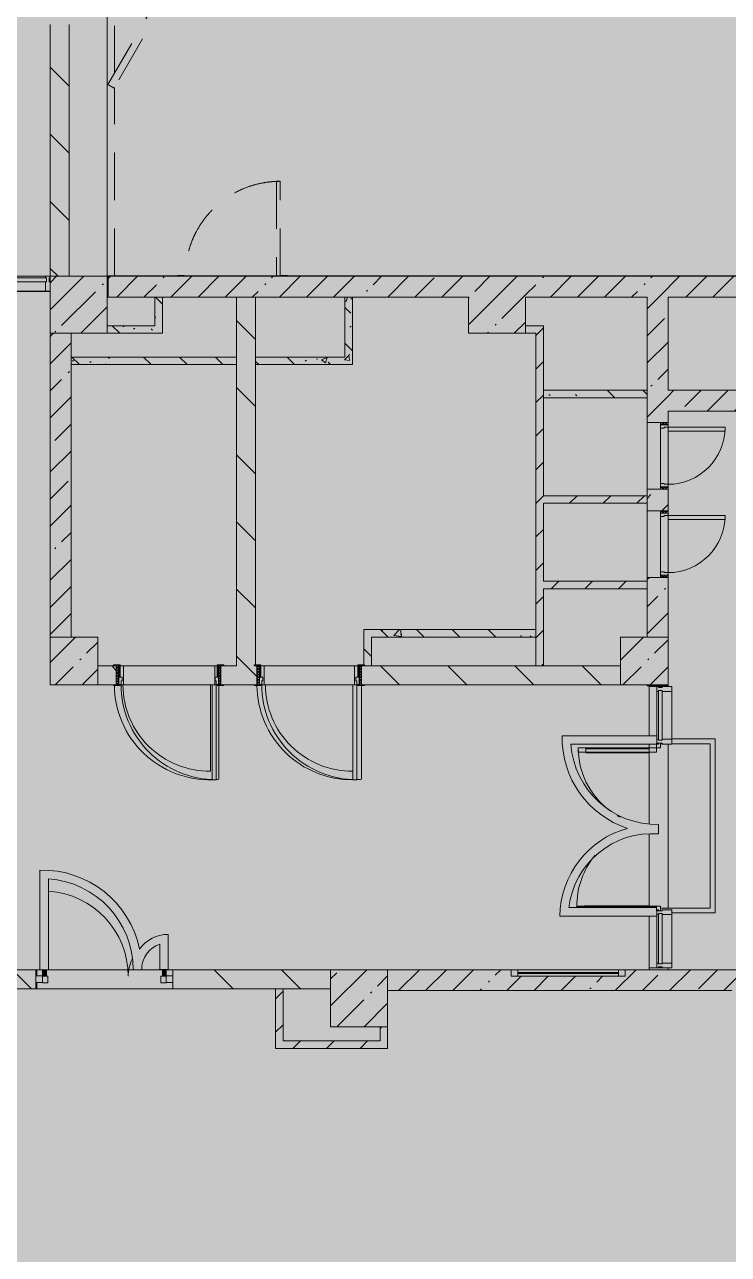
# Model space of a CAD drawing. Header units: millimetres. Extents: x -3245 to 186632, y -8553 to 29000.
# Drawn here: x 73063 to 80467, y 4902 to 17850 of the extents above; entities that cross this region are included whole.
import ezdxf

# ---------------------------------------------------------------- set-up
doc = ezdxf.new("R2010")
doc.units = ezdxf.units.MM
doc.linetypes.add('200_ШТРИХ__ш1_п0_6_', pattern=[800, 500, -300])
doc.layers.add('A-DETL-GENF-3', color=7, linetype='Continuous', lineweight=9, true_color=0xc0c0c0, transparency=0.4)
for name, color, linetype, lineweight, true_color in [('A-DETL-GENF-4', 7, 'Continuous', 5, 0xe2e2e2), ('A-DETL-GENF-6', 7, 'Continuous', 5, 0xb7b7b7), ('A-DOOR-2', 7, 'Continuous', 5, 0xaaaaaa), ('A-DOOR-3', 7, 'Continuous', 5, 0xe2e2e2), ('A-DOOR-4', 7, 'Continuous', 5, 0xb7b7b7), ('A-DOOR-FRAM-2', 7, 'Continuous', 5, 0xe2e2e2), ('A-DOOR-FRAM-3', 7, 'Continuous', 5, 0xaaaaaa), ('A-DOOR-FRAM-4', 7, 'Continuous', 5, 0xb7b7b7), ('A-FLOR-1', 7, 'Continuous', 5, 0xb7b7b7), ('A-GLAZ-3', 7, 'Continuous', 5, 0x737373), ('A-GLAZ-CURT-2', 7, 'Continuous', 5, 0x737373), ('A-GLAZ-CWMG-2', 7, 'Continuous', 5, 0x737373), ('A-WALL-8', 7, 'Continuous', 9, 0x737373), ('I-WALL-30', 7, 'Continuous', 5, 0x737373), ('I-WALL-31', 7, 'Continuous', 5, 0x787878), ('S-COLS-1', 7, 'Continuous', 5, 0x737373)]:
    doc.layers.add(name, color=color, linetype=linetype, lineweight=lineweight, true_color=true_color)
for name, color, linetype, lineweight in [('A-DETL-MBND-1', 7, '200_ШТРИХ__ш1_п0_6_', 9), ('A-GLAZ-CURT-3', 7, 'Continuous', 5), ('I-WALL-29', 7, 'Continuous', 5), ('S-COLS-2', 7, 'Continuous', 5)]:
    doc.layers.add(name, color=color, linetype=linetype, lineweight=lineweight)
pattern_1 = [(135, (59622.45, 0), (-353.5534, -353.5534), [])]
pattern_2 = [(45, (59622.45, 0), (-285.123, 285.123), []), (45, (59907.57, 0), (-285.123, 285.123), [504.031, -100.806, 16.764, -84.042])]
pattern_3 = [(45, (59622.45, 0), (-176.7767, 176.7767), [])]
pattern_4 = [(135, (59622.45, 0), (-377.171, -377.171), [533.4, -88.9, 17.78, -88.9]), (135, (59622.45, 376.94), (-377.171, -377.171), []), (50, (59622.45, 0), (637.645, -55.787), [66.675, -733.425]), (355, (59622.45, 0), (-123.35, 668.7), [53.34, -586.74]), (100.451, (59675.6, -4.65), (514.299, 612.908), [56.665, -623.315]), (46.184, (59622.45, 177.8), (948.776, -147.15), [100.012, -1100.137]), (96.636, (59701.5, 165.5), (830.91, 865.997), [84.998, -934.973]), (351.184, (59622.45, 177.8), (830.918, 865.99), [80.01, -880.11]), (21, (59711.35, 133.35), (530.651, -357.928), [66.675, -733.425]), (326, (59711.35, 133.35), (216.308, 644.658), [53.34, -586.74]), (71.451, (59755.6, 103.5), (746.96, 286.724), [56.665, -623.315]), (37.5, (59622.45, 0), (10.8105, 295.9426), [16.764, -562.864, 16.764, -578.866, -588.962]), (37.5, (59622.45, 0), (10.8105, 295.9426), [-1175.258, 16.764, -572.198]), (7.5, (59622.45, 0), (233.869, 350.6318), [16.764, -322.834, 16.764, -549.529, -224.472]), (7.5, (59622.45, 0), (233.869, 350.6318), [-905.891, 16.764, -207.708]), (327.5, (59424.2, 0), (474.5678, -20.0513), [16.764, -205.486, 16.764, -676.656, -920.115]), (327.5, (59424.2, 0), (474.5678, -20.0513), [-915.67, 16.764, -903.351]), (317.5, (59335.3, 0), (518.452, 88.9934), [16.764, -272.161, 16.764, -443.738, -653.415]), (317.5, (59335.3, 0), (518.452, 88.9934), [-749.427, 16.764, -636.651])]

# ---------------------------------------------------------------- blocks, each defined once
blk = doc.blocks.new('BSC_Колонна _Прямоугольная - 600х600-V112-2_4_1_птичка')
at = {"layer": 'S-COLS-2'}
h = blk.add_hatch(dxfattribs=at)
h.set_pattern_fill('FP_124', color=256, style=0, pattern_type=2)
h.set_pattern_definition([(45, (-14010, -14900), (-285.123, 285.123), []), (45, (-13724.88, -14900), (-285.123, 285.123), [504.031, -100.806, 16.764, -84.042])])
h.paths.add_polyline_path([(-300, -300), (300, -300), (300, 300), (-300, 300), (-300, -208)])
at = {"layer": 'S-COLS-1'}
for p, q in [((300, 300), (-300, 300)), ((-300, 300), (-300, -300)), ((300, -300), (300, 300)), ((-300, -300), (300, -300))]:
    blk.add_line(p, q, dxfattribs=at)
blk = doc.blocks.new('110_Дверь_СКБ_1Ст_Внутренняя1 - Д-4 1100x2100h_су мгн-32375332-2_4_1_птичка')
at = {"layer": 'A-DOOR-2'}
h = blk.add_hatch(dxfattribs=at)
h.set_pattern_fill('FP_15', color=256, style=0, pattern_type=2)
h.set_pattern_definition([(135, (1751.41, 164.685), (-14.14214, -14.14214), []), (225, (1751.41, 164.685), (14.14214, -14.14214), [])])
h.paths.add_polyline_path([(562.5, 100), (537.5, 100), (537.5, -100), (562.5, -100)])
at = {"layer": 'A-DOOR-3'}
h = blk.add_hatch(color=256, dxfattribs=at)
h.paths.add_polyline_path([(512.5, 100), (512.5, 60), (502.5, 60), (502.5, 20), (537.5, 20), (537.5, 100)])
h.paths.add_polyline_path([(-487.5, 100), (-512.5, 100), (-512.5, 20), (-477.5, 20), (-477.5, 60), (-487.5, 60)])
at = {"layer": 'A-DOOR-FRAM-2'}
for points in [[(-487.5, 1100), (-487.5, 100), (-447.5, 100), (-447.5, 1100)], [(-567.5, 108), (-567.5, 100), (-497.5, 100), (-497.5, 108)], [(-497.5, 20), (-512.5, 20), (-512.5, -100), (-497.5, -100)], [(592.5, 108), (522.5, 108), (522.5, 100), (592.5, 100)], [(537.5, 20), (522.5, 20), (522.5, -100), (537.5, -100)], [(-567.5, -100), (-567.5, -108), (-497.5, -108), (-497.5, -100)], [(592.5, -100), (522.5, -100), (522.5, -108), (592.5, -108)]]:
    blk.add_hatch(color=256, dxfattribs=at).paths.add_polyline_path(points)
at = {"layer": 'A-DOOR-FRAM-3'}
h = blk.add_hatch(dxfattribs=at)
h.set_pattern_fill('FP_16', color=256, style=0, pattern_type=2)
h.set_pattern_definition([(45, (-371.384, 164.685), (-14.1421, 14.1421), []), (135, (-371.384, 164.685), (-14.1421, -14.1421), [])])
h.paths.add_polyline_path([(-512.5, 100), (-537.5, 100), (-537.5, -100), (-512.5, -100)])
at = {"layer": 'A-DOOR-4'}
for p, q in [((-487.5, 1100), (-487.5, 100)), ((-447.5, 1100), (-487.5, 1100)), ((-447.5, 100), (-447.5, 1100)), ((-487.5, 100), (-447.5, 100))]:
    blk.add_line(p, q, dxfattribs=at)
blk.add_arc((-487.5, 100), 1000, 360, 90, dxfattribs=at)
at = {"layer": 'A-DOOR-FRAM-4'}
for p, q in [((-497.5, 108), (-567.5, 108)), ((-567.5, 108), (-567.5, 100)), ((-567.5, 100), (-497.5, 100)), ((-512.5, 100), (-537.5, 100)), ((-537.5, 100), (-537.5, -100)), ((-487.5, 100), (-512.5, 100)), ((-512.5, 100), (-512.5, 20)), ((-512.5, -100), (-512.5, 100)), ((-497.5, 100), (-512.5, 100)), ((-512.5, 100), (-512.5, 99)), ((-512.5, 99), (-497.5, 99)), ((-512.5, 20), (-477.5, 20)), ((-497.5, 20), (-512.5, 20)), ((-512.5, 20), (-512.5, -100)), ((-497.5, 100), (-497.5, 108)), ((-497.5, 99), (-497.5, 100)), ((-497.5, -100), (-497.5, 20)), ((-487.5, 60), (-487.5, 100)), ((-477.5, 60), (-487.5, 60)), ((-477.5, 20), (-477.5, 60)), ((512.5, 60), (502.5, 60)), ((502.5, 60), (502.5, 20)), ((502.5, 20), (537.5, 20)), ((512.5, 100), (512.5, 60)), ((537.5, 100), (512.5, 100)), ((592.5, 108), (522.5, 108)), ((522.5, 108), (522.5, 100)), ((537.5, 100), (522.5, 100)), ((522.5, 100), (522.5, 99)), ((522.5, 100), (592.5, 100)), ((522.5, 99), (537.5, 99)), ((537.5, 20), (522.5, 20)), ((522.5, 20), (522.5, -100)), ((537.5, 20), (537.5, 100)), ((562.5, 100), (537.5, 100)), ((537.5, 100), (537.5, -100)), ((537.5, 99), (537.5, 100)), ((537.5, -100), (537.5, 20)), ((562.5, -100), (562.5, 100)), ((592.5, 100), (592.5, 108)), ((-497.5, -100), (-567.5, -100)), ((-567.5, -100), (-567.5, -108)), ((-567.5, -108), (-497.5, -108)), ((-537.5, -100), (-512.5, -100)), ((-512.5, -100), (-497.5, -100)), ((-497.5, -108), (-497.5, -100)), ((522.5, -100), (537.5, -100)), ((592.5, -100), (522.5, -100)), ((522.5, -100), (522.5, -108)), ((522.5, -108), (592.5, -108)), ((537.5, -100), (562.5, -100)), ((592.5, -108), (592.5, -100))]:
    blk.add_line(p, q, dxfattribs=at)
blk = doc.blocks.new('110_Дверь_СКБ_1Ст_Внутренняя1 - Д-13 1100x2100h_кладовая-33288301-2_4_1_птичка')
at = {"layer": 'A-DETL-MBND-1'}
for points in [[(512, 113), (512, 1110), (472, 1110), (472, 113)], [(592, 113), (592, 118), (522, 113)]]:
    blk.add_hatch(color=256, dxfattribs=at).paths.add_polyline_path(points)
for p, q in [((472, 1110), (472, 113)), ((512, 1110), (472, 1110)), ((512, 113), (512, 1110)), ((-498, 118), (-568, 118)), ((592, 118), (522, 118))]:
    blk.add_line(p, q, dxfattribs=at)
blk.add_arc((512, 110), 1000, 90, 179.8021, dxfattribs=at)
blk = doc.blocks.new('DOR__перегородка__Прямоугольная - ТП-2_ Вн_ДПГ_9480х4200h_2-23998078-2_4_1_птичка')
at = {"layer": 'A-DETL-MBND-1'}
for p, q in [((3, -75), (1987, -75)), ((1982, -72), (2019, -7)), ((3194, -772), (1982, -72)), ((2019, -7), (3231, -707)), ((2137, -75), (4324, -75)), ((3230, -707), (4443, -7)), ((4480, -72), (3268, -772)), ((4443, -7), (4480, -72)), ((4474, -75), (4487, -75)), ((4481, -72), (4518, -7)), ((5693, -772), (4481, -72)), ((4518, -7), (5731, -707)), ((4637, -75), (6824, -75)), ((5730, -707), (6942, -7)), ((6980, -72), (5767, -772)), ((6942, -7), (6980, -72)), ((6974, -75), (6985, -75)), ((6979, -72), (7017, -7)), ((8192, -772), (6979, -72)), ((7017, -7), (8229, -707)), ((7135, -75), (9323, -75)), ((8229, -707), (9441, -7)), ((9479, -72), (8267, -772)), ((9105, -201), (9105, -75)), ((9180, -158), (9180, -75)), ((9255, -114), (9255, -75)), ((9405, -1474), (9405, -114)), ((9441, -7), (9479, -72)), ((9473, -75), (9480, -75)), ((9180, -1474), (9180, -244)), ((9255, -1474), (9255, -201)), ((9330, -1474), (9330, -158)), ((9105, -1474), (9105, -288)), ((9480, -1474), (9480, -450)), ((3231, -707), (3194, -772)), ((3268, -772), (3230, -707)), ((5731, -707), (5693, -772)), ((5767, -772), (5730, -707)), ((8229, -707), (8192, -772)), ((8267, -772), (8229, -707)), ((9105, -1474), (9480, -1474))]:
    blk.add_line(p, q, dxfattribs=at)
blk = doc.blocks.new('BSC_Колонна _Прямоугольная - 500х500-V168-2_4_1_птичка')
at = {"layer": 'S-COLS-2'}
h = blk.add_hatch(dxfattribs=at)
h.set_pattern_fill('FP_175', color=256, style=0, pattern_type=2)
h.set_pattern_definition([(45, (-19960, -11150), (-285.123, 285.123), []), (45, (-19674.88, -11150), (-285.123, 285.123), [504.031, -100.806, 16.764, -84.042])])
h.paths.add_polyline_path([(-250, -250), (250, -250), (250, 250), (-250, 250), (-250, 71)])
at = {"layer": 'S-COLS-1'}
for p, q in [((250, 250), (-250, 250)), ((-250, 250), (-250, -250)), ((250, -250), (250, 250)), ((-250, -250), (250, -250))]:
    blk.add_line(p, q, dxfattribs=at)
blk = doc.blocks.new('110_Дверь_СКБ_1Ст - д-18 _п_ 700x2100h_Технический шкаф ЭОМ и СС-32102833-2_4_1_птичка')
at = {"layer": 'A-DOOR-2'}
h = blk.add_hatch(dxfattribs=at)
h.set_pattern_fill('FP_57', color=256, style=0, pattern_type=2)
h.set_pattern_definition([(135, (1951.41, 174.685), (-14.14214, -14.14214), []), (225, (1951.41, 174.685), (14.14214, -14.14214), [])])
h.paths.add_polyline_path([(362.5, 110), (337.5, 110), (337.5, 30), (362.5, 30)])
at = {"layer": 'A-DOOR-3'}
h = blk.add_hatch(color=256, dxfattribs=at)
h.paths.add_polyline_path([(337.5, 110), (312.5, 110), (312.5, 70), (302.5, 70), (302.5, 30), (337.5, 30)])
h.paths.add_polyline_path([(-277.5, 70), (-287.5, 70), (-287.5, 110), (-312.5, 110), (-312.5, 30), (-277.5, 30)])
at = {"layer": 'A-DOOR-FRAM-2'}
blk.add_hatch(color=256, dxfattribs=at).paths.add_polyline_path([(-247.5, 710), (-287.5, 710), (-287.5, 110), (-247.5, 110)])
at = {"layer": 'A-DOOR-FRAM-3'}
h = blk.add_hatch(dxfattribs=at)
h.set_pattern_fill('FP_58', color=256, style=0, pattern_type=2)
h.set_pattern_definition([(45, (-171.384, 174.685), (-14.1421, 14.1421), []), (135, (-171.384, 174.685), (-14.1421, -14.1421), [])])
h.paths.add_polyline_path([(-312.5, 110), (-337.5, 110), (-337.5, 30), (-312.5, 30)])
at = {"layer": 'A-DOOR-4'}
for p, q in [((-287.5, 710), (-287.5, 110)), ((-247.5, 710), (-287.5, 710)), ((-247.5, 110), (-247.5, 710)), ((-287.5, 110), (-247.5, 110))]:
    blk.add_line(p, q, dxfattribs=at)
blk.add_arc((-287.5, 110), 600, 360, 90, dxfattribs=at)
at = {"layer": 'A-DOOR-FRAM-4'}
for p, q in [((-312.5, 110), (-337.5, 110)), ((-337.5, 110), (-337.5, 30)), ((-337.5, 30), (-312.5, 30)), ((-287.5, 110), (-312.5, 110)), ((-312.5, 110), (-312.5, 30)), ((-312.5, 30), (-312.5, 110)), ((-312.5, 30), (-277.5, 30)), ((-287.5, 70), (-287.5, 110)), ((-277.5, 70), (-287.5, 70)), ((-277.5, 30), (-277.5, 70)), ((302.5, 30), (-277.5, 30)), ((-247.5, 110), (312.5, 110)), ((312.5, 70), (302.5, 70)), ((302.5, 70), (302.5, 30)), ((302.5, 30), (337.5, 30)), ((312.5, 110), (312.5, 70)), ((337.5, 110), (312.5, 110)), ((337.5, 30), (337.5, 110)), ((362.5, 110), (337.5, 110)), ((337.5, 110), (337.5, 30)), ((337.5, 30), (362.5, 30)), ((362.5, 30), (362.5, 110))]:
    blk.add_line(p, q, dxfattribs=at)
blk = doc.blocks.new('BSC_Колонна _Прямоугольная - 500х500-V197-2_4_1_птичка')
at = {"layer": 'S-COLS-2'}
h = blk.add_hatch(dxfattribs=at)
h.set_pattern_fill('FP_198', color=256, style=0, pattern_type=2)
h.set_pattern_definition([(45, (-13960, -11150), (-285.123, 285.123), []), (45, (-13674.88, -11150), (-285.123, 285.123), [504.031, -100.806, 16.764, -84.042])])
h.paths.add_polyline_path([(-250, -250), (250, -250), (250, 250), (-250, 250), (-250, -208)])
at = {"layer": 'S-COLS-1'}
for p, q in [((250, 250), (-250, 250)), ((-250, 250), (-250, -250)), ((250, -250), (250, 250)), ((-250, -250), (250, -250))]:
    blk.add_line(p, q, dxfattribs=at)
blk = doc.blocks.new('BSC_Колонна _Прямоугольная - 600х600-V219-2_4_1_птичка')
at = {"layer": 'S-COLS-2'}
h = blk.add_hatch(dxfattribs=at)
h.set_pattern_fill('FP_218', color=256, style=0, pattern_type=2)
h.set_pattern_definition([(45, (-16960, -7600), (-285.123, 285.123), []), (45, (-16674.88, -7600), (-285.123, 285.123), [504.031, -100.806, 16.764, -84.042])])
h.paths.add_polyline_path([(-300, -300), (300, -300), (300, 300), (-300, 300), (-300, 150)])
at = {"layer": 'S-COLS-1'}
for p, q in [((300, 300), (-300, 300)), ((-300, 300), (-300, -300)), ((300, -300), (300, 300)), ((-300, -300), (300, -300))]:
    blk.add_line(p, q, dxfattribs=at)
blk = doc.blocks.new('Прямоугольный импост - Импост структурный с накладкой - 160мм-23997896-2_4_1_птичка')
at = {"layer": 'A-GLAZ-CWMG-2'}
for p, q in [((-50, 40), (-50, 140)), ((-50, 140), (0, 140)), ((-40, 40), (-50, 40)), ((-50, -17), (-50, 0)), ((-50, 0), (-40, 0)), ((-40, 0), (-40, 40)), ((-10, 40), (-10, 0)), ((0, 40), (-10, 40)), ((-10, 0), (0, 0)), ((0, -17), (-50, -17))]:
    blk.add_line(p, q, dxfattribs=at)
blk = doc.blocks.new('Системная панель - Стекло - 40мм-23997898-2_4_1_птичка')
at = {"layer": 'A-GLAZ-CURT-3'}
h = blk.add_hatch(dxfattribs=at)
h.set_pattern_fill('FP_223', color=256, style=0, pattern_type=2)
h.set_pattern_definition([(45, (-13750.1, -14683), (-1414.21, 1414.21), [1000, -3000]), (45, (-14750.1, -15183), (-1414.21, 1414.21), [3000, -1000]), (45, (-12750.1, -15683), (-1414.21, 1414.21), [1000, -3000])])
h.paths.add_polyline_path([(420, -40), (420, 0), (-420, 0), (-420, -40)])
at = {"layer": 'A-GLAZ-CURT-2'}
for p, q in [((420, 0), (-420, 0)), ((-420, 0), (-420, -40)), ((-420, -40), (420, -40)), ((420, -40), (420, 0))]:
    blk.add_line(p, q, dxfattribs=at)
blk = doc.blocks.new('Прямоугольный импост - Импост структурный с накладкой - 160мм-23771920-2_4_1_птичка')
at = {"layer": 'A-GLAZ-CWMG-2'}
for p, q in [((13660, 15200), (12840, 15200)), ((13660, 15043), (12840, 15043))]:
    blk.add_line(p, q, dxfattribs=at)
blk = doc.blocks.new('Прямоугольный импост - 50 x 70 мм-31927764-2_4_1_птичка')
at = {"layer": 'A-GLAZ-CWMG-2'}
for p, q in [((-70, 35), (0, 35)), ((-70, -35), (-70, 35)), ((0, 35), (0, -35)), ((0, -35), (-70, -35))]:
    blk.add_line(p, q, dxfattribs=at)
blk = doc.blocks.new('Дверь_Витражная_остекление_ - ДВН_ДАО_Главный вход_1200 в свету Д-22 _п_-31928779-2_4_1_птичка')
at = {"layer": 'A-DOOR-3'}
for points in [[(-610, 30), (-610, 100), (-650, 100), (-650, 30)], [(650, 30), (650, 103), (610, 103), (610, 30)]]:
    blk.add_hatch(color=256, dxfattribs=at).paths.add_polyline_path(points)
at = {"layer": 'A-DETL-GENF-6'}
for p, q in [((-650, 100), (-650, 35)), ((-650, 30), (-610, 30)), ((-595, 30), (-650, 30)), ((-610, 30), (-610, 100)), ((-595, -40), (-595, 30)), ((595, -40), (595, 30)), ((595, 30), (650, 30)), ((610, 103), (610, 30)), ((610, 30), (650, 30)), ((650, 35), (650, 103)), ((-650, -40), (-595, -40)), ((650, -40), (595, -40))]:
    blk.add_line(p, q, dxfattribs=at)
at = {"layer": 'A-DOOR-4'}
for p, q in [((-650, 100), (-650, 35)), ((650, 103), (650, 35))]:
    blk.add_line(p, q, dxfattribs=at)
for centre, radius, start, end in [((-650, 30), 900, 360, 86.0972), ((650, 30), 400, 153.3442, 180)]:
    blk.add_arc(centre, radius, start, end, dxfattribs=at)
blk = doc.blocks.new('Прямоугольный импост - 50 x 70 мм-31701779-2_4_1_птичка')
at = {"layer": 'A-GLAZ-CWMG-2'}
for p, q in [((0, 35), (-70, 35)), ((-70, 35), (-70, -35)), ((0, -35), (0, 35)), ((-70, -35), (0, -35))]:
    blk.add_line(p, q, dxfattribs=at)
blk = doc.blocks.new('Прямоугольный импост - Импост структурный с накладкой - 160мм Темный-30756008-2_4_1_птичка')
at = {"layer": 'A-GLAZ-CWMG-2'}
for p, q in [((-50, 0), (-50, 17)), ((-50, 17), (0, 17)), ((-40, 0), (-50, 0)), ((-40, -40), (-40, 0)), ((0, 0), (-10, 0)), ((-10, 0), (-10, -40)), ((0, 17), (0, 0)), ((-50, -140), (-50, -40)), ((-50, -40), (-40, -40)), ((-10, -40), (0, -40)), ((0, -40), (0, -140)), ((0, -140), (-50, -140))]:
    blk.add_line(p, q, dxfattribs=at)
blk = doc.blocks.new('Системная панель - Стекло - 40мм-32387041-2_4_1_птичка')
at = {"layer": 'A-GLAZ-CURT-3'}
h = blk.add_hatch(dxfattribs=at)
h.set_pattern_fill('FP_230', color=256, style=0, pattern_type=2)
h.set_pattern_definition([(135, (10077.7, -20610), (-1414.21, -1414.21), [1000, -3000]), (135, (10577.7, -21610), (-1414.21, -1414.21), [3000, -1000]), (135, (11077.7, -19610), (-1414.21, -1414.21), [1000, -3000])])
h.paths.add_polyline_path([(262, 40), (-262, 40), (-262, 0), (262, 0)])
at = {"layer": 'A-GLAZ-CURT-2'}
for p, q in [((262, 40), (-262, 40)), ((-262, 40), (-262, 0)), ((-262, 0), (262, 0)), ((262, 0), (262, 40))]:
    blk.add_line(p, q, dxfattribs=at)
blk = doc.blocks.new('Прямоугольный импост - Импост структурный с накладкой - 160мм Темный-30755591-2_4_1_птичка')
at = {"layer": 'A-GLAZ-CWMG-2'}
for p, q in [((-25, 0), (-25, 17)), ((-25, 17), (25, 17)), ((-15, 0), (-25, 0)), ((-15, -40), (-15, 0)), ((25, 0), (15, 0)), ((15, 0), (15, -40)), ((25, 17), (25, 0)), ((-25, -140), (-25, -40)), ((-25, -40), (-15, -40)), ((15, -40), (25, -40)), ((25, -40), (25, -140)), ((25, -140), (-25, -140))]:
    blk.add_line(p, q, dxfattribs=at)
blk = doc.blocks.new('Системная панель - Стекло - 40мм-32387061-2_4_1_птичка')
at = {"layer": 'A-GLAZ-CURT-2'}
for p, q in [((265, 40), (-265, 40)), ((-265, 40), (-265, 0)), ((-265, 0), (265, 0)), ((265, 0), (265, 40))]:
    blk.add_line(p, q, dxfattribs=at)
blk = doc.blocks.new('Прямоугольный импост - Импост структурный с накладкой - 160мм Темный-32387059-2_4_1_птичка')
at = {"layer": 'A-GLAZ-CWMG-2'}
for p, q in [((20093, 7970), (20093, 8480)), ((20250, 7970), (20250, 8480))]:
    blk.add_line(p, q, dxfattribs=at)
blk = doc.blocks.new('Прямоугольный импост - Импост структурный с накладкой - 160мм Темный-30755595-2_4_1_птичка')
at = {"layer": 'A-GLAZ-CWMG-2'}
for p, q in [((0, 17), (-50, 17)), ((-50, 17), (-50, 0)), ((-50, 0), (-40, 0)), ((-40, 0), (-40, -40)), ((-10, -40), (-10, 0)), ((-10, 0), (0, 0)), ((0, 0), (0, 17)), ((-40, -40), (-50, -40)), ((-50, -40), (-50, -140)), ((0, -40), (-10, -40)), ((0, -140), (0, -40)), ((-50, -140), (0, -140))]:
    blk.add_line(p, q, dxfattribs=at)
blk = doc.blocks.new('Дверь_Витражная_остекление_ - ВВ-16 остекление-32390142-2_4_1_птичка')
at = {"layer": 'A-DETL-GENF-4'}
for points in [[(-788, -56), (-788, -20), (-833, -20), (-833, -845), (-788, -845)], [(850, -860), (850, -20), (837, -20), (837, -860)]]:
    blk.add_hatch(color=256, dxfattribs=at).paths.add_polyline_path(points)
at = {"layer": 'A-DETL-GENF-6'}
for p, q in [((-788, -20), (-833, -20)), ((-833, -845), (-833, -20)), ((-788, -20), (-833, -20)), ((-833, -20), (-833, -845)), ((-833, -100), (-788, -100)), ((-823, -765), (-823, -100)), ((-788, -845), (-788, -20)), ((-788, -845), (-788, -20)), ((-779, -765), (-779, -100)), ((829, -780), (829, -100)), ((837, -860), (837, -20)), ((837, -20), (837, -860)), ((850, -100), (837, -100)), ((-833, -765), (-788, -765)), ((-833, -845), (-788, -845)), ((-833, -845), (-788, -845)), ((850, -780), (837, -780)), ((850, -860), (837, -860)), ((837, -860), (850, -860))]:
    blk.add_line(p, q, dxfattribs=at)
at = {"layer": 'A-DOOR-4'}
for p, q in [((-883, 20), (-833, 20)), ((-883, -20), (-883, 20)), ((-833, 20), (-833, -20)), ((833, 20), (883, 20)), ((833, -20), (833, 20)), ((883, 20), (883, -20)), ((-833, -20), (-883, -20)), ((-833, -845), (-833, -20)), ((833, -860), (833, -20)), ((883, -20), (833, -20))]:
    blk.add_line(p, q, dxfattribs=at)
for centre, radius, start, end in [((-833, -20), 825, 329.8094, 332.2043), ((-833, -20), 825, 270, 322.6078), ((833, -20), 840, 230.3386, 232.9926), ((833, -20), 840, 234.0758, 270)]:
    blk.add_arc(centre, radius, start, end, dxfattribs=at)
blk = doc.blocks.new('Прямоугольный импост - Импост структурный с накладкой - 160мм Темный-32387142-2_4_1_птичка')
at = {"layer": 'A-GLAZ-CWMG-2'}
for p, q in [((20093, 10325), (20093, 10830)), ((20250, 10325), (20250, 10830))]:
    blk.add_line(p, q, dxfattribs=at)
blk = doc.blocks.new('120_Окно_СКБ_1Ст - 120_Окно_СКБ_1Ст 400х1200 EI30-V265-2_4_1_птичка')
at = {"layer": 'A-GLAZ-3'}
for p, q in [((-600, 40), (-600, 110)), ((-600, 110), (-530, 110)), ((600, 110), (-600, 110)), ((-530, 40), (-600, 40)), ((-600, 40), (600, 40)), ((-530, 110), (-530, 40)), ((530, 80), (-530, 80)), ((530, 70), (-530, 70)), ((530, 40), (530, 110)), ((530, 110), (600, 110)), ((600, 40), (530, 40)), ((600, 110), (600, 40))]:
    blk.add_line(p, q, dxfattribs=at)

msp = doc.modelspace()

# ---------------------------------------------------------------- hatches: boundary and pattern name
at = {"layer": 'A-DETL-GENF-3'}
msp.add_hatch(color=256, dxfattribs=at).paths.add_polyline_path([(92797.5, -280), (98382.4, -280), (98382.4, 23777.7), (93482.4, 23777.7), (93482.4, 27350), (63474.4, 27350), (63474.4, 15358), (59354.4, 15358), (59354.4, -280), (91870, -280)])
at = {"layer": 'I-WALL-29'}
h = msp.add_hatch(dxfattribs=at)
h.set_pattern_fill('FP_134', color=256, style=0, pattern_type=2)
h.set_pattern_definition(pattern_1)
h.paths.add_polyline_path([(73332.7, 15200), (73532.7, 15200), (73532.7, 17850), (73332.7, 17850), (73332.7, 15848.6)])
h.paths.add_polyline_path([(73332.7, 18450), (73532.7, 18450), (73532.7, 21600), (73332.7, 21600), (73332.7, 20476.2)])
h.paths.add_polyline_path([(73332.7, 22200), (73532.7, 22200), (73532.7, 26300), (73332.7, 26300), (73332.7, 25103.8)])
h = msp.add_hatch(dxfattribs=at)
h.set_pattern_fill('FP_131', color=256, style=0, pattern_type=2)
h.set_pattern_definition(pattern_2)
h.paths.add_polyline_path([(90232.4, 14980), (90412.4, 14980), (90412.4, 15200), (90232.4, 15196.3)])
h.paths.add_polyline_path([(86304.8, 14980), (89632.4, 14980), (89632.4, 15200), (86032.4, 15200), (86032.4, 14980)])
h.paths.add_polyline_path([(73942.4, 14980), (77732.7, 14980), (77732.7, 15200), (73942.4, 15200)])
h.paths.add_polyline_path([(85432.4, 14980), (85432.4, 15200), (82132.4, 15200), (82132.4, 14980), (82594.8, 14980)])
h.paths.add_polyline_path([(78332.7, 14980), (81532.4, 14980), (81532.4, 15200), (78332.7, 15200)])
h = msp.add_hatch(dxfattribs=at)
h.set_pattern_fill('FP_134', color=256, style=0, pattern_type=2)
h.set_pattern_definition(pattern_1)
h.paths.add_polyline_path([(75292.4, 11100), (75477.4, 11100), (75477.4, 11108), (75492.4, 11108), (75492.4, 14980), (75292.4, 14980), (75292.4, 11221)])
h = msp.add_hatch(dxfattribs=at)
h.set_pattern_fill('FP_131', color=256, style=0, pattern_type=2)
h.set_pattern_definition(pattern_2)
h.paths.add_polyline_path([(79612.4, 10890), (79832.4, 10890), (79832.4, 10900), (79612.4, 10900)])
h.paths.add_polyline_path([(79752.4, 11400), (79832.4, 11400), (79832.4, 12030), (79612.4, 12030), (79612.4, 11400), (79723.5, 11400)])
h.paths.add_polyline_path([(79752.4, 12730), (79832.4, 12730), (79832.4, 12960), (79612.4, 12960), (79612.4, 12730)])
h.paths.add_polyline_path([(79752.4, 13660), (79832.4, 13660), (79832.4, 14980), (79612.4, 14980), (79612.4, 13660)])
h = msp.add_hatch(dxfattribs=at)
h.set_pattern_fill('FP_135', color=256, style=0, pattern_type=2)
h.set_pattern_definition(pattern_3)
h.paths.add_polyline_path([(78442.4, 14600), (78522.4, 14600), (78522.4, 14680), (78332.7, 14680), (78332.7, 14600)])
h = msp.add_hatch(dxfattribs=at)
h.set_pattern_fill('FP_131', color=256, style=0, pattern_type=2)
h.set_pattern_definition(pattern_2)
h.paths.add_polyline_path([(73552.4, 11400), (73552.4, 14600), (73332.4, 14600), (73332.6, 11400)])
h = msp.add_hatch(dxfattribs=at)
h.set_pattern_fill('FP_135', color=256, style=0, pattern_type=2)
h.set_pattern_definition(pattern_3)
h.paths.add_polyline_path([(78522.4, 11100), (78522.4, 14600), (78442.4, 14600), (78442.4, 11100)])
h = msp.add_hatch(dxfattribs=at)
h.set_pattern_fill('FP_131', color=256, style=0, pattern_type=2)
h.set_pattern_definition(pattern_2)
h.paths.add_polyline_path([(90014.9, 13780), (90412.4, 13780), (90412.4, 14000), (79832.4, 14000), (79832.4, 13780), (86304.8, 13780)])
h = msp.add_hatch(dxfattribs=at)
h.set_pattern_fill('FP_135', color=256, style=0, pattern_type=2)
h.set_pattern_definition(pattern_3)
h.paths.add_polyline_path([(79612.4, 12810), (79612.4, 12890), (78522.4, 12890), (78522.4, 12810), (78884.7, 12810)])
h = msp.add_hatch(dxfattribs=at)
h.set_pattern_fill('FP_135', color=256, style=0, pattern_type=2)
h.set_pattern_definition(pattern_3)
h.paths.add_polyline_path([(79612.4, 11910), (79612.4, 11990), (78522.4, 11990), (78522.4, 11910), (78884.7, 11910)])
h = msp.add_hatch(dxfattribs=at)
h.set_pattern_fill('FP_134', color=256, style=0, pattern_type=2)
h.set_pattern_definition(pattern_1)
h.paths.add_polyline_path([(79332.4, 10900), (79332.4, 11100), (76607.4, 11100), (76607.4, 10900), (78884.7, 10900)])
h.paths.add_polyline_path([(74027.4, 10900), (74027.4, 11100), (73832.4, 11100), (73832.4, 10900), (73997.4, 10900)])
h.paths.add_polyline_path([(75157.4, 10900), (75507.4, 10900), (75507.4, 11100), (75127.4, 11100), (75127.4, 10900)])
h = msp.add_hatch(dxfattribs=at)
h.set_pattern_fill('FP_134', color=256, style=0, pattern_type=2)
h.set_pattern_definition(pattern_1)
h.paths.add_polyline_path([(69609.5, 7700), (71782.4, 7700), (71782.4, 7900), (71082.4, 7900), (71082.4, 7830), (70282.4, 7830), (70282.4, 7900), (67882.4, 7900), (67882.4, 7700), (68682, 7700)])
h.paths.add_polyline_path([(72392, 7700), (73182.4, 7700), (73182.4, 7900), (72382.4, 7900), (72382.4, 7700)])
h.paths.add_polyline_path([(66152.4, 7700), (67282.4, 7700), (67282.4, 7900), (66152.4, 7900), (66152.4, 7750.3)])
h.paths.add_polyline_path([(76282.4, 7700), (76282.4, 7900), (74622.4, 7900), (74622.4, 7700), (75782.4, 7700)])
h.paths.add_polyline_path([(63352.4, 7700), (63652.4, 7700), (63652.4, 7900), (63352.4, 7900), (63352.4, 7750.3)])
h = msp.add_hatch(dxfattribs=at)
h.set_pattern_fill('FP_131', color=256, style=0, pattern_type=2)
h.set_pattern_definition(pattern_2)
h.paths.add_polyline_path([(81532.4, 7680), (81532.4, 7900), (79382.4, 7900), (79382.4, 7830), (78182.4, 7830), (78182.4, 7900), (76882.4, 7900), (76882.4, 7680), (80739.7, 7680)])
h = msp.add_hatch(dxfattribs=at)
h.set_pattern_fill('FP_135', color=256, style=0, pattern_type=2)
h.set_pattern_definition(pattern_3)
h.paths.add_polyline_path([(75782.4, 7070), (75782.4, 7700), (75702.4, 7700), (75702.4, 7070)])
h = msp.add_hatch(dxfattribs=at)
h.set_pattern_fill('FP_135', color=256, style=0, pattern_type=2)
h.set_pattern_definition(pattern_3)
h.paths.add_polyline_path([(76882.4, 7150), (76882.4, 7300), (76802.4, 7300), (76802.4, 7150)])
h = msp.add_hatch(dxfattribs=at)
h.set_pattern_fill('FP_135', color=256, style=0, pattern_type=2)
h.set_pattern_definition(pattern_3)
h.paths.add_polyline_path([(75782.4, 7070), (76882.4, 7070), (76882.4, 7150), (75782.4, 7150)])
at = {"layer": 'I-WALL-31'}
h = msp.add_hatch(dxfattribs=at)
h.set_pattern_fill('FP_142', color=256, style=0, pattern_type=2)
h.set_pattern_definition(pattern_4)
h.paths.add_polyline_path([(74512.4, 14680), (74512.4, 14980), (74432.4, 14980), (74432.4, 14680)])
h = msp.add_hatch(dxfattribs=at)
h.set_pattern_fill('FP_142', color=256, style=0, pattern_type=2)
h.set_pattern_definition(pattern_4)
h.paths.add_polyline_path([(76512.4, 14350), (76512.4, 14980), (76432.4, 14980), (76432.4, 14350)])
h = msp.add_hatch(dxfattribs=at)
h.set_pattern_fill('FP_142', color=256, style=0, pattern_type=2)
h.set_pattern_definition(pattern_4)
h.paths.add_polyline_path([(73932.4, 14600), (74512.4, 14600), (74512.4, 14680), (73932.4, 14680)])
h = msp.add_hatch(dxfattribs=at)
h.set_pattern_fill('FP_142', color=256, style=0, pattern_type=2)
h.set_pattern_definition(pattern_4)
h.paths.add_polyline_path([(75292.4, 14270), (75292.4, 14350), (73552.4, 14350), (73552.4, 14270), (75174.6, 14270)])
h = msp.add_hatch(dxfattribs=at)
h.set_pattern_fill('FP_142', color=256, style=0, pattern_type=2)
h.set_pattern_definition(pattern_4)
h.paths.add_polyline_path([(75492.4, 14270), (76512.4, 14270), (76512.4, 14350), (75492.4, 14350)])
h = msp.add_hatch(dxfattribs=at)
h.set_pattern_fill('FP_142', color=256, style=0, pattern_type=2)
h.set_pattern_definition(pattern_4)
h.paths.add_polyline_path([(79612.4, 13920), (79612.4, 14000), (78522.4, 14000), (78522.4, 13920), (78884.7, 13920)])
h = msp.add_hatch(dxfattribs=at)
h.set_pattern_fill('FP_142', color=256, style=0, pattern_type=2)
h.set_pattern_definition(pattern_4)
h.paths.add_polyline_path([(76637.4, 11100), (76712.4, 11100), (76712.4, 11480), (76632.4, 11480), (76637.4, 11108)])
h = msp.add_hatch(dxfattribs=at)
h.set_pattern_fill('FP_142', color=256, style=0, pattern_type=2)
h.set_pattern_definition(pattern_4)
h.paths.add_polyline_path([(78442.4, 11400), (78442.4, 11480), (76712.4, 11480), (76712.4, 11400)])
at = {"layer": 'S-COLS-2'}
h = msp.add_hatch(dxfattribs=at)
h.set_pattern_fill('FP_131', color=256, style=0, pattern_type=2)
h.set_pattern_definition(pattern_2)
h.paths.add_polyline_path([(77732.7, 14600), (78332.7, 14600), (78332.7, 15200), (77732.7, 15200), (77732.7, 14980)])

# ---------------------------------------------------------------- linework, layer by layer
at = {"layer": 'A-FLOR-1'}
for p, q in [((73932.7, 15200), (73932.7, 24680)), ((90232.4, 15203.4), (73932.5, 15203.4)), ((73332.4, 15040), (66392.4, 15040)), ((73942.4, 14980), (73932.4, 14980)), ((74067.4, 11100), (74102.4, 11100)), ((74102.4, 11100), (74102.4, 10897.8)), ((75062.4, 10900), (75062.4, 11100)), ((75062.4, 11100), (75087.4, 11100)), ((75547.4, 11100), (75582.4, 11100)), ((75582.4, 11100), (75582.4, 10900)), ((76532.4, 10900), (76532.4, 11100)), ((76532.4, 11100), (76567.4, 11100)), ((74097.4, 10899), (74067.4, 10899)), ((74102.4, 10897.8), (75017.4, 10897.8)), ((75037.4, 10900), (75017.4, 10900)), ((75017.4, 10900), (75017.4, 9990.1)), ((75107.4, 9905), (75107.4, 10892)), ((75597.4, 10899), (75547.4, 10899)), ((75582.4, 10900), (76517.4, 10900)), ((76607.4, 9905), (76607.4, 10892)), ((79715.4, 10363), (78718.7, 10363)), ((78810.8, 10273), (79712.4, 10273)), ((79752.4, 10278.9), (79772.4, 10278.9)), ((80327.4, 10328.9), (79872.4, 10328.9)), ((79872.4, 10278.9), (80277.4, 10278.9)), ((80277.4, 10278.9), (80277.4, 8547.4)), ((80327.4, 8497.4), (80327.4, 10328.9)), ((79732.4, 9329.4), (79732.4, 9428.1)), ((73222.7, 8947.6), (73222.7, 7900)), ((73312.7, 7900), (73312.7, 8855.9)), ((79712.4, 8553), (78789.7, 8553)), ((80277.4, 8547.4), (79752.4, 8547.4)), ((78694.1, 8463), (79715.4, 8463)), ((79872.4, 8497.4), (80327.4, 8497.4)), ((74483.7, 8167.1), (74483.7, 7903)), ((74573.7, 7903), (74573.7, 8272)), ((73182.4, 7900), (74622.4, 7900)), ((73191.7, 7900), (73191.7, 7835)), ((74483.7, 7903), (74573.7, 7903)), ((73191.7, 7765), (73191.7, 7700))]:
    msp.add_line(p, q, dxfattribs=at)
for centre, radius, start, end in [((75007.4, 10900), 1000, 180.45922, 271.72242), ((75007.4, 10900), 910, 180.06296, 270.62964), ((76507.4, 10900), 1000, 180.45922, 270.57477), ((76507.4, 10900), 910, 180.06296, 270.62964), ((79718.4, 10338), 1000, 178.56746, 251.86052), ((79718.4, 10338), 910, 184.09604, 270.88287), ((75007.4, 10900), 1000, 274.01771, 275.73917), ((76507.4, 10900), 1000, 272.87006, 275.73917), ((79663.1, 8453.1), 969, 105.31636, 179.41553), ((79663.1, 8453.1), 879, 85.47205, 173.47514), ((73249.7, 7903), 1045, 11.78406, 91.48467), ((73249.7, 7903), 955, 359.82001, 86.22206), ((74573.7, 7903), 369, 90, 144.66492), ((74573.7, 7903), 279, 108.81906, 180.6161)]:
    msp.add_arc(centre, radius, start, end, dxfattribs=at)
at = {"layer": 'A-WALL-8'}
for p, q in [((74512.4, 14980), (74432.4, 14980)), ((75492.4, 14980), (75292.4, 14980)), ((76512.4, 14980), (76432.4, 14980)), ((73552.4, 14350), (73552.4, 14270)), ((75292.4, 14270), (75292.4, 14350)), ((75492.4, 14350), (75492.4, 14270)), ((78522.4, 14000), (78522.4, 13920)), ((79612.4, 13920), (79612.4, 14000)), ((79612.4, 12810), (79612.4, 12890)), ((79612.4, 11910), (79612.4, 11990)), ((78442.4, 11400), (78442.4, 11480)), ((76637.4, 11100), (76712.4, 11100)), ((78442.4, 11100), (78522.4, 11100)), ((79832.4, 10890), (79832.4, 10900)), ((79632.4, 7900), (79832.4, 7900)), ((75782.4, 7700), (75702.4, 7700))]:
    msp.add_line(p, q, dxfattribs=at)
at = {"layer": 'I-WALL-30'}
for p, q in [((73332.7, 17850), (73332.7, 15200)), ((73532.7, 15200), (73532.7, 17850)), ((77732.7, 15200), (73942.4, 15200)), ((73942.4, 15200), (73942.4, 14980)), ((81532.4, 15200), (78332.7, 15200)), ((73942.4, 14980), (74432.4, 14980)), ((74432.4, 14980), (74432.4, 14680)), ((74512.4, 14980), (75292.4, 14980)), ((74512.4, 14600), (74512.4, 14980)), ((75292.4, 14980), (75292.4, 14350)), ((75492.4, 14350), (75492.4, 14980)), ((75492.4, 14980), (76432.4, 14980)), ((76432.4, 14980), (76432.4, 14350)), ((76512.4, 14980), (77732.7, 14980)), ((76512.4, 14270), (76512.4, 14980)), ((78332.7, 14980), (79612.4, 14980)), ((79612.4, 14980), (79612.4, 14000)), ((79832.4, 14980), (81532.4, 14980)), ((79832.4, 14000), (79832.4, 14980)), ((74432.4, 14680), (73932.4, 14680)), ((78522.4, 14680), (78332.7, 14680)), ((78332.7, 14680), (78332.7, 14600)), ((78522.4, 14000), (78522.4, 14680)), ((73332.4, 14600), (73332.4, 11400)), ((73552.4, 14350), (73552.4, 14600)), ((73932.4, 14600), (74512.4, 14600)), ((78332.7, 14600), (78442.4, 14600)), ((78442.4, 14600), (78442.4, 11480)), ((75292.4, 14350), (73552.4, 14350)), ((73552.4, 11400), (73552.4, 14270)), ((73552.4, 14270), (75292.4, 14270)), ((75292.4, 14270), (75292.4, 11100)), ((76432.4, 14350), (75492.4, 14350)), ((75492.4, 11108), (75492.4, 14270)), ((75492.4, 14270), (76512.4, 14270)), ((79612.4, 14000), (78522.4, 14000)), ((90412.4, 14000), (79832.4, 14000)), ((78522.4, 12890), (78522.4, 13920)), ((78522.4, 13920), (79612.4, 13920)), ((79612.4, 12890), (79612.4, 13920)), ((79832.4, 13660), (79832.4, 13780)), ((79832.4, 13780), (90922.4, 13780)), ((79612.4, 13660), (79752.4, 13660)), ((79752.4, 12960), (79612.4, 12960)), ((79832.4, 12730), (79832.4, 12960)), ((79612.4, 12890), (78522.4, 12890)), ((78522.4, 11990), (78522.4, 12810)), ((78522.4, 12810), (79612.4, 12810)), ((79612.4, 11990), (79612.4, 12810)), ((79612.4, 12730), (79752.4, 12730)), ((79612.4, 11990), (78522.4, 11990)), ((79752.4, 12030), (79612.4, 12030)), ((79832.4, 11400), (79832.4, 12030)), ((78522.4, 11100), (78522.4, 11910)), ((78522.4, 11910), (79612.4, 11910)), ((79612.4, 11910), (79612.4, 11400)), ((76632.4, 11480), (76632.4, 11108)), ((78442.4, 11480), (76632.4, 11480)), ((76712.4, 11100), (76712.4, 11400)), ((76712.4, 11400), (78442.4, 11400)), ((78442.4, 11400), (78442.4, 11100)), ((73997.4, 11100), (73832.4, 11100)), ((74067.4, 11100), (75087.4, 11100)), ((75292.4, 11100), (75157.4, 11100)), ((75582.4, 11100), (76532.4, 11100)), ((78442.4, 11100), (76712.4, 11100)), ((79332.4, 11100), (78522.4, 11100)), ((73832.4, 10900), (73997.4, 10900)), ((75017.4, 10900), (74077.4, 10900)), ((75157.4, 10900), (75477.4, 10900)), ((75582.4, 10900), (75557.4, 10900)), ((76637.4, 10900), (79332.4, 10900)), ((79612.4, 10900), (79612.4, 10890)), ((79612.4, 10890), (79832.4, 10890)), ((79632.4, 10363), (79632.4, 10900)), ((79632.4, 10880), (79832.4, 10880)), ((79832.4, 10880), (79832.4, 10890)), ((79632.4, 9432.4), (79632.4, 10273)), ((79832.4, 10275.4), (79832.4, 8547.4)), ((79632.4, 8553), (79632.4, 9331.4)), ((79632.4, 7900), (79632.4, 8463)), ((73182.4, 7900), (72382.4, 7900)), ((73182.4, 7700), (73182.4, 7900)), ((76282.4, 7900), (74622.4, 7900)), ((74622.4, 7900), (74622.4, 7700)), ((78182.4, 7900), (76882.4, 7900)), ((79632.4, 7900), (79382.4, 7900)), ((79832.4, 7920), (79632.4, 7920)), ((79832.4, 7900), (79832.4, 7920)), ((81532.4, 7900), (79832.4, 7900)), ((75702.4, 7700), (72382.4, 7700)), ((75702.4, 7700), (75702.4, 7070)), ((75782.4, 7700), (76282.4, 7700)), ((75782.4, 7150), (75782.4, 7700)), ((76882.4, 7680), (80502.4, 7680)), ((76802.4, 7300), (76802.4, 7150)), ((76882.4, 7070), (76882.4, 7300)), ((76802.4, 7150), (75782.4, 7150)), ((75702.4, 7070), (76882.4, 7070))]:
    msp.add_line(p, q, dxfattribs=at)
at = {"layer": 'S-COLS-1'}
for p, q in [((78332.7, 15200), (77732.7, 15200)), ((77732.7, 14980), (77732.7, 14600)), ((78332.7, 14600), (78332.7, 14980)), ((77732.7, 14600), (78332.7, 14600))]:
    msp.add_line(p, q, dxfattribs=at)

# ---------------------------------------------------------------- block references
at = {"layer": 'A-DETL-MBND-1', "rotation": 90.00000000000044}
msp.add_blockref('DOR__перегородка__Прямоугольная - ТП-2_ Вн_ДПГ_9480х4200h_2-23998078-2_4_1_птичка', (73932.4, 15200), dxfattribs=at)
at = {"layer": 'A-DETL-MBND-1'}
msp.add_blockref('110_Дверь_СКБ_1Ст_Внутренняя1 - Д-13 1100x2100h_кладовая-33288301-2_4_1_птичка', (75239.9, 15090), dxfattribs=at)
at = {"layer": 'A-DOOR-4'}
for name, p, rotation in [('110_Дверь_СКБ_1Ст - д-18 _п_ 700x2100h_Технический шкаф ЭОМ и СС-32102833-2_4_1_птичка', (79722.4, 13322.5), 269.9999999999999), ('110_Дверь_СКБ_1Ст - д-18 _п_ 700x2100h_Технический шкаф ЭОМ и СС-32102833-2_4_1_птичка', (79722.4, 12392.5), 269.9999999999999), ('110_Дверь_СКБ_1Ст_Внутренняя1 - Д-4 1100x2100h_су мгн-32375332-2_4_1_птичка', (74589.9, 11000), 180), ('110_Дверь_СКБ_1Ст_Внутренняя1 - Д-4 1100x2100h_су мгн-32375332-2_4_1_птичка', (76069.9, 11000), 180), ('Дверь_Витражная_остекление_ - ВВ-16 остекление-32390142-2_4_1_птичка', (79732.4, 9402.9), 269.9999999999998)]:
    msp.add_blockref(name, p, dxfattribs=dict(at, rotation=rotation))
msp.add_blockref('Дверь_Витражная_остекление_ - ДВН_ДАО_Главный вход_1200 в свету Д-22 _п_-31928779-2_4_1_птичка', (73902.4, 7800), dxfattribs=at)
at = {"layer": 'A-GLAZ-3'}
msp.add_blockref('120_Окно_СКБ_1Ст - 120_Окно_СКБ_1Ст 400х1200 EI30-V265-2_4_1_птичка', (78782.4, 7790), dxfattribs=at)
at = {"layer": 'A-GLAZ-CURT-2'}
msp.add_blockref('Системная панель - Стекло - 40мм-23997898-2_4_1_птичка', (72872.6, 15183), dxfattribs=at)
at = {"layer": 'A-GLAZ-CURT-2', "rotation": 269.9999999999997}
for name, p in [('Системная панель - Стекло - 40мм-32387041-2_4_1_птичка', (79732.4, 10577.7)), ('Системная панель - Стекло - 40мм-32387061-2_4_1_птичка', (79732.4, 8225.2))]:
    msp.add_blockref(name, p, dxfattribs=at)
at = {"layer": 'A-GLAZ-CWMG-2'}
for name in ['Прямоугольный импост - Импост структурный с накладкой - 160мм-23771920-2_4_1_птичка', 'Прямоугольный импост - Импост структурный с накладкой - 160мм Темный-32387142-2_4_1_птичка', 'Прямоугольный импост - Импост структурный с накладкой - 160мм Темный-32387059-2_4_1_птичка']:
    msp.add_blockref(name, (59622.4, 0), dxfattribs=at)
at = {"layer": 'A-GLAZ-CWMG-2', "extrusion": (0, 0, -1)}
for name, p, rotation in [('Прямоугольный импост - Импост структурный с накладкой - 160мм-23997896-2_4_1_птичка', (-73332.7, 15183), 180), ('Прямоугольный импост - Импост структурный с накладкой - 160мм Темный-30755591-2_4_1_птичка', (-79732.4, 10300.4), 270.0000000000002), ('Прямоугольный импост - Импост структурный с накладкой - 160мм Темный-30755591-2_4_1_птичка', (-79732.4, 8505.4), 270.0000000000002), ('Прямоугольный импост - Импост структурный с накладкой - 160мм Темный-30756008-2_4_1_птичка', (-79732.4, 7920), 270.0000000000002), ('Прямоугольный импост - 50 x 70 мм-31927764-2_4_1_птичка', (-74622.4, 7800), 180)]:
    msp.add_blockref(name, p, dxfattribs=dict(at, rotation=rotation))
at = {"layer": 'A-GLAZ-CWMG-2'}
for name, p, rotation in [('Прямоугольный импост - Импост структурный с накладкой - 160мм Темный-30755595-2_4_1_птичка', (79732.4, 10880), 89.99999999999977), ('Прямоугольный импост - 50 x 70 мм-31701779-2_4_1_птичка', (73182.4, 7800), 180)]:
    msp.add_blockref(name, p, dxfattribs=dict(at, rotation=rotation))
at = {"layer": 'S-COLS-1'}
for name, p in [('BSC_Колонна _Прямоугольная - 600х600-V112-2_4_1_птичка', (73632.4, 14900)), ('BSC_Колонна _Прямоугольная - 500х500-V197-2_4_1_птичка', (73582.4, 11150)), ('BSC_Колонна _Прямоугольная - 500х500-V168-2_4_1_птичка', (79582.4, 11150)), ('BSC_Колонна _Прямоугольная - 600х600-V219-2_4_1_птичка', (76582.4, 7600))]:
    msp.add_blockref(name, p, dxfattribs=at)

doc.saveas('drawing.dxf')
